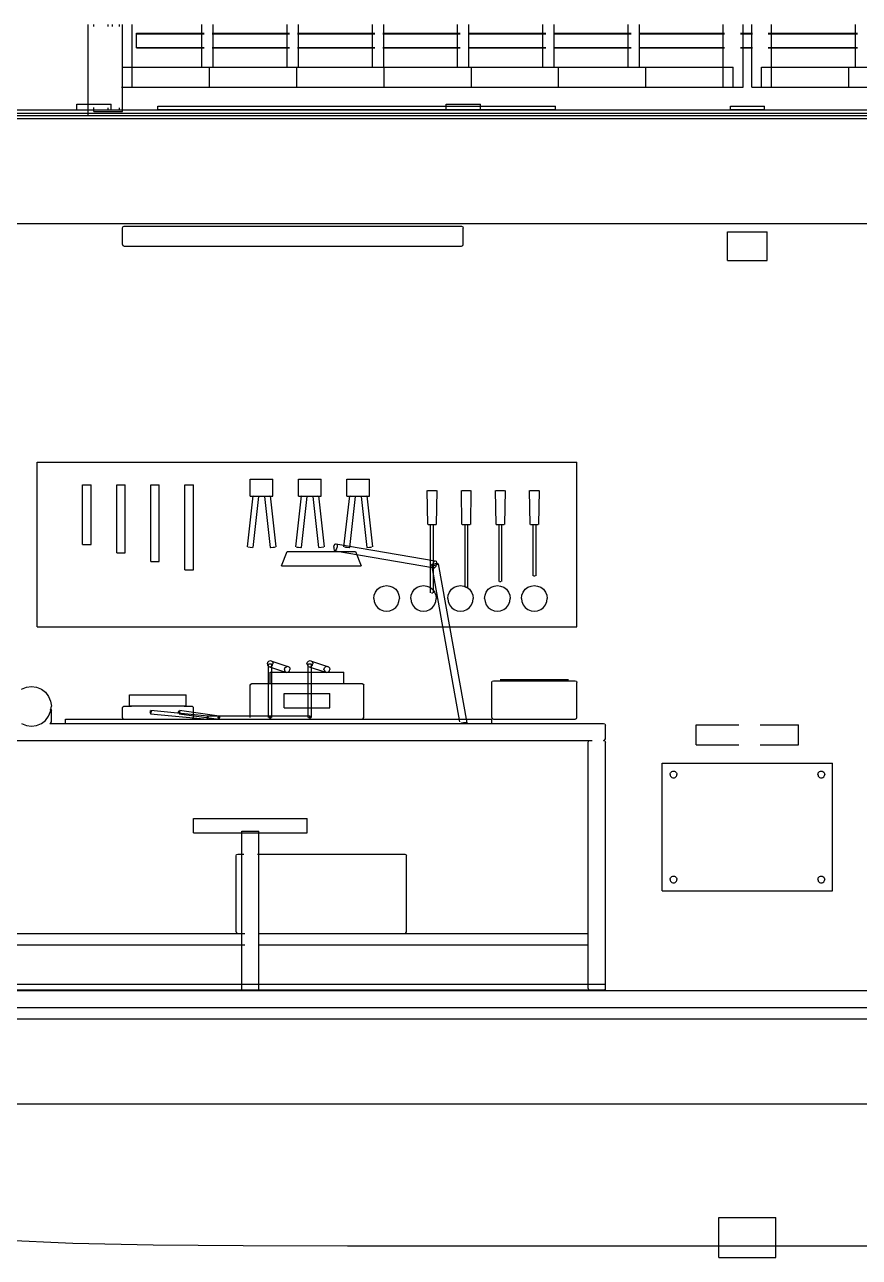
# Model space of a CAD drawing. Extents: x 5 to 836, y 5 to 589.
# Drawn here: x 624.1 to 682.9, y 129.2 to 216 of the extents above; entities that cross this region are included whole.
import ezdxf

# ---------------------------------------------------------------- set-up
doc = ezdxf.new("R2010")
doc.units = 0
doc.linetypes.add('DASHED', pattern=[4.5, 3, -1.5])
for name, color, linetype in [('CUT', 7, 'CONTINUOUS'), ('DETAIL', 8, 'CONTINUOUS'), ('MARKING', 4, 'DASHED'), ('OUTLINE', 7, 'CONTINUOUS')]:
    doc.layers.add(name, color=color, linetype=linetype)

msp = doc.modelspace()

# ---------------------------------------------------------------- linework, layer by layer
at = {"layer": 'CUT'}
for p, q in [((673.8, 210.02), (673.8, 210.26)), ((673.8, 210.26), (676.2, 210.26)), ((676.2, 210.02), (676.2, 210.26)), ((592.4, 210), (757.6, 210)), ((595.4, 209.76), (754.6, 209.76)), ((595.4, 209.6), (754.6, 209.6)), ((595.4, 209.4), (754.6, 209.4)), ((673.8, 210.02), (676.2, 210.02)), ((594.2, 202), (755.8, 202)), ((595.4, 148), (754.6, 148)), ((595.4, 146.8), (754.6, 146.8)), ((673, 129.2), (673, 132)), ((673, 132), (677, 132)), ((677, 129.2), (677, 132)), ((622.34, 130.44), (627.5, 130.21)), ((627.5, 130.21), (633.17, 130.09)), ((633.17, 130.09), (639.5, 130.03)), ((639.5, 130.03), (646.84, 130.01)), ((646.84, 130.01), (656.05, 130)), ((656.05, 130), (693.95, 130)), ((673, 129.2), (677, 129.2))]:
    msp.add_line(p, q, dxfattribs=at)
at = {"layer": 'DETAIL'}
for p, q in [((628.6, 209.65), (628.6, 216)), ((629, 215.86), (629, 216)), ((630, 215.86), (630, 216)), ((630.3, 215.86), (630.3, 216)), ((630.8, 215.86), (630.8, 216)), ((631, 209.89), (631, 216)), ((631.7, 211.6), (631.7, 216)), ((632, 214.36), (632, 215.39)), ((632, 215.39), (636.75, 215.39)), ((632, 215.35), (636.75, 215.35)), ((636.6, 213), (636.6, 216)), ((637.31, 215.39), (642.77, 215.39)), ((637.31, 215.35), (642.77, 215.35)), ((637.4, 213), (637.4, 216)), ((642.6, 213), (642.6, 216)), ((643.33, 215.39), (648.78, 215.39)), ((643.33, 215.35), (648.78, 215.35)), ((643.4, 213), (643.4, 216)), ((648.6, 213), (648.6, 216)), ((649.34, 215.39), (654.79, 215.39)), ((649.34, 215.35), (654.79, 215.35)), ((649.4, 213), (649.4, 216)), ((654.6, 213), (654.6, 216)), ((655.35, 215.39), (660.81, 215.39)), ((655.35, 215.35), (660.81, 215.35)), ((655.4, 213), (655.4, 216)), ((660.6, 213), (660.6, 216)), ((661.37, 215.39), (666.82, 215.39)), ((661.37, 215.35), (666.82, 215.35)), ((661.4, 213), (661.4, 216)), ((666.6, 213), (666.6, 216)), ((667.38, 215.39), (673.39, 215.39)), ((667.38, 215.35), (673.39, 215.35)), ((667.4, 213), (667.4, 216)), ((673.3, 211.6), (673.3, 216)), ((674.51, 215.39), (675.35, 215.39)), ((674.51, 215.35), (675.35, 215.35)), ((674.7, 211.6), (674.7, 216)), ((675.3, 211.6), (675.3, 216)), ((676.47, 215.39), (682.76, 215.39)), ((676.47, 215.35), (682.76, 215.35)), ((676.7, 211.6), (676.7, 216)), ((682.6, 213), (682.6, 216)), ((632, 214.4), (636.75, 214.4)), ((637.31, 214.4), (642.77, 214.4)), ((643.33, 214.4), (648.78, 214.4)), ((649.34, 214.4), (654.79, 214.4)), ((655.35, 214.4), (660.81, 214.4)), ((661.37, 214.4), (666.82, 214.4)), ((667.38, 214.4), (673.39, 214.4)), ((674.51, 214.4), (675.35, 214.4)), ((676.47, 214.4), (682.76, 214.4)), ((632, 214.36), (636.75, 214.36)), ((637.31, 214.36), (642.77, 214.36)), ((643.33, 214.36), (648.78, 214.36)), ((649.34, 214.36), (654.79, 214.36)), ((655.35, 214.36), (660.81, 214.36)), ((661.37, 214.36), (666.82, 214.36)), ((667.38, 214.36), (673.39, 214.36)), ((674.51, 214.36), (675.35, 214.36)), ((676.47, 214.36), (682.76, 214.36)), ((631, 213), (674, 213)), ((637.14, 211.6), (637.14, 213)), ((643.29, 211.6), (643.29, 213)), ((649.43, 211.6), (649.43, 213)), ((655.57, 211.6), (655.57, 213)), ((661.71, 211.6), (661.71, 213)), ((667.86, 211.6), (667.86, 213)), ((674, 211.6), (674, 213)), ((676, 213), (719, 213)), ((676, 211.6), (676, 213)), ((682.14, 211.6), (682.14, 213)), ((630.94, 211.6), (674.7, 211.6)), ((675.3, 211.6), (719.19, 211.6)), ((627.8, 210.4), (630.2, 210.4)), ((629, 209.89), (629, 210.17)), ((630, 210), (630, 210.14)), ((630.8, 210), (630.8, 210.14)), ((633.5, 210.26), (661.5, 210.26)), ((633.5, 210.02), (633.5, 210.26)), ((653.8, 210.4), (656.2, 210.4)), ((661.5, 210.02), (661.5, 210.26)), ((673.8, 210.02), (673.8, 210.26)), ((673.8, 210.26), (676.2, 210.26)), ((676.2, 210.02), (676.2, 210.26)), ((592.4, 210), (631, 210)), ((595.4, 209.6), (754.6, 209.6)), ((629, 209.89), (631, 209.89)), ((633.5, 210.02), (661.5, 210.02)), ((653.8, 210), (656.2, 210)), ((673.8, 210.02), (676.2, 210.02)), ((594.2, 202), (755.8, 202)), ((673.6, 201.4), (676.4, 201.4)), ((673.6, 199.4), (676.4, 199.4)), ((625, 185.2), (663, 185.2)), ((625, 173.6), (625, 185.2)), ((663, 173.6), (663, 185.2)), ((628.2, 183.6), (628.8, 183.6)), ((628.2, 179.4), (628.2, 183.6)), ((628.8, 179.4), (628.8, 183.6)), ((630.6, 183.6), (631.2, 183.6)), ((630.6, 178.8), (630.6, 183.6)), ((631.2, 178.8), (631.2, 183.6)), ((633, 183.6), (633.6, 183.6)), ((633, 178.2), (633, 183.6)), ((633.6, 178.2), (633.6, 183.6)), ((635.4, 183.6), (636, 183.6)), ((635.4, 177.6), (635.4, 183.6)), ((636, 177.6), (636, 183.6)), ((640, 184), (641.6, 184)), ((640, 182.8), (640, 184)), ((641.6, 182.8), (641.6, 184)), ((643.4, 184), (645, 184)), ((643.4, 182.8), (643.4, 184)), ((645, 182.8), (645, 184)), ((646.8, 184), (648.4, 184)), ((646.8, 182.8), (646.8, 184)), ((648.4, 182.8), (648.4, 184)), ((652.49, 183.2), (653.11, 183.2)), ((654.89, 183.2), (655.51, 183.2)), ((657.29, 183.2), (657.91, 183.2)), ((659.69, 183.2), (660.31, 183.2)), ((640, 182.8), (641.6, 182.8)), ((640.23, 182.82), (640.57, 182.78)), ((641.03, 182.78), (641.37, 182.82)), ((643.4, 182.8), (645, 182.8)), ((643.63, 182.82), (643.97, 182.78)), ((644.43, 182.78), (644.77, 182.82)), ((646.8, 182.8), (648.4, 182.8)), ((647.03, 182.82), (647.37, 182.78)), ((647.83, 182.78), (648.17, 182.82)), ((652.52, 180.8), (653.08, 180.8)), ((654.92, 180.8), (655.48, 180.8)), ((657.32, 180.8), (657.88, 180.8)), ((659.72, 180.8), (660.28, 180.8)), ((628.2, 179.4), (628.8, 179.4)), ((639.83, 179.22), (640.17, 179.18)), ((641.43, 179.18), (641.77, 179.22)), ((642.6, 178.9), (647.4, 178.9)), ((643.23, 179.22), (643.57, 179.18)), ((644.83, 179.18), (645.17, 179.22)), ((645.88, 179.2), (645.91, 179.32)), ((645.88, 179.2), (645.88, 179.08)), ((645.88, 179.08), (645.91, 178.99)), ((645.91, 179.32), (645.97, 179.41)), ((645.91, 178.99), (645.97, 178.96)), ((645.97, 179.41), (646.03, 179.44)), ((645.97, 178.96), (646.03, 178.99)), ((646.03, 179.44), (646.09, 179.41)), ((646.03, 178.99), (646.09, 179.08)), ((646.09, 179.41), (646.12, 179.32)), ((646.09, 179.08), (646.12, 179.2)), ((646.12, 179.32), (646.12, 179.2)), ((646.63, 179.22), (646.97, 179.18)), ((648.23, 179.18), (648.57, 179.22)), ((630.6, 178.8), (631.2, 178.8)), ((633, 178.2), (633.6, 178.2)), ((652.76, 177.96), (652.8, 178)), ((652.8, 178), (652.89, 178.04)), ((652.88, 178), (652.91, 178.12)), ((652.88, 178), (652.88, 177.88)), ((652.89, 178.04), (653.01, 178.06)), ((652.91, 178.12), (652.97, 178.21)), ((652.97, 178.21), (653.03, 178.24)), ((652.99, 177.94), (653.11, 177.96)), ((653.01, 178.06), (653.13, 178.07)), ((653.03, 178.24), (653.09, 178.21)), ((653.09, 178.21), (653.12, 178.12)), ((653.09, 177.88), (653.12, 178)), ((653.11, 177.96), (653.2, 178)), ((653.12, 178.12), (653.12, 178)), ((653.13, 178.07), (653.21, 178.06)), ((653.2, 178), (653.24, 178.04)), ((635.4, 177.6), (636, 177.6)), ((642.2, 177.9), (647.8, 177.9)), ((652.79, 177.94), (652.87, 177.93)), ((652.87, 177.93), (652.99, 177.94)), ((652.88, 177.88), (652.91, 177.79)), ((652.91, 177.79), (652.97, 177.76)), ((652.97, 177.76), (653.03, 177.79)), ((653.03, 177.79), (653.09, 177.88)), ((659.95, 177.2), (660.05, 177.2)), ((648.82, 176.05), (648.96, 176.24)), ((648.96, 176.24), (649.15, 176.38)), ((649.15, 176.38), (649.37, 176.47)), ((649.37, 176.47), (649.6, 176.5)), ((649.6, 176.5), (649.83, 176.47)), ((649.83, 176.47), (650.05, 176.38)), ((650.05, 176.38), (650.24, 176.24)), ((650.24, 176.24), (650.38, 176.05)), ((651.42, 176.05), (651.56, 176.24)), ((651.56, 176.24), (651.75, 176.38)), ((651.75, 176.38), (651.97, 176.47)), ((651.97, 176.47), (652.2, 176.5)), ((652.2, 176.5), (652.43, 176.47)), ((652.43, 176.47), (652.65, 176.38)), ((652.65, 176.38), (652.84, 176.24)), ((652.84, 176.24), (652.98, 176.05)), ((654.02, 176.05), (654.16, 176.24)), ((654.16, 176.24), (654.35, 176.38)), ((654.35, 176.38), (654.57, 176.47)), ((654.57, 176.47), (654.8, 176.5)), ((654.8, 176.5), (655.03, 176.47)), ((655.03, 176.47), (655.25, 176.38)), ((655.15, 176.4), (655.25, 176.4)), ((655.25, 176.38), (655.44, 176.24)), ((655.44, 176.24), (655.58, 176.05)), ((656.62, 176.05), (656.76, 176.24)), ((656.76, 176.24), (656.95, 176.38)), ((656.95, 176.38), (657.17, 176.47)), ((657.17, 176.47), (657.4, 176.5)), ((657.4, 176.5), (657.63, 176.47)), ((657.55, 176.8), (657.65, 176.8)), ((657.63, 176.47), (657.85, 176.38)), ((657.85, 176.38), (658.04, 176.24)), ((658.04, 176.24), (658.18, 176.05)), ((659.22, 176.05), (659.36, 176.24)), ((659.36, 176.24), (659.55, 176.38)), ((659.55, 176.38), (659.77, 176.47)), ((659.77, 176.47), (660, 176.5)), ((660, 176.5), (660.23, 176.47)), ((660.23, 176.47), (660.45, 176.38)), ((660.45, 176.38), (660.64, 176.24)), ((660.64, 176.24), (660.78, 176.05)), ((648.7, 175.6), (648.73, 175.83)), ((648.7, 175.6), (648.73, 175.37)), ((648.73, 175.83), (648.82, 176.05)), ((648.73, 175.37), (648.82, 175.15)), ((650.38, 176.05), (650.47, 175.83)), ((650.38, 175.15), (650.47, 175.37)), ((650.47, 175.83), (650.5, 175.6)), ((650.47, 175.37), (650.5, 175.6)), ((651.3, 175.6), (651.33, 175.83)), ((651.3, 175.6), (651.33, 175.37)), ((651.33, 175.83), (651.42, 176.05)), ((651.33, 175.37), (651.42, 175.15)), ((652.75, 176), (652.85, 176)), ((652.98, 176.05), (653.07, 175.83)), ((652.98, 175.15), (653.07, 175.37)), ((653.07, 175.83), (653.1, 175.6)), ((653.07, 175.37), (653.1, 175.6)), ((653.9, 175.6), (653.93, 175.83)), ((653.9, 175.6), (653.93, 175.37)), ((653.93, 175.83), (654.02, 176.05)), ((653.93, 175.37), (654.02, 175.15)), ((655.58, 176.05), (655.67, 175.83)), ((655.58, 175.15), (655.67, 175.37)), ((655.67, 175.83), (655.7, 175.6)), ((655.67, 175.37), (655.7, 175.6)), ((656.5, 175.6), (656.53, 175.83)), ((656.5, 175.6), (656.53, 175.37)), ((656.53, 175.83), (656.62, 176.05)), ((656.53, 175.37), (656.62, 175.15)), ((658.18, 176.05), (658.27, 175.83)), ((658.18, 175.15), (658.27, 175.37)), ((658.27, 175.83), (658.3, 175.6)), ((658.27, 175.37), (658.3, 175.6)), ((659.1, 175.6), (659.13, 175.83)), ((659.1, 175.6), (659.13, 175.37)), ((659.13, 175.83), (659.22, 176.05)), ((659.13, 175.37), (659.22, 175.15)), ((660.78, 176.05), (660.87, 175.83)), ((660.78, 175.15), (660.87, 175.37)), ((660.87, 175.83), (660.9, 175.6)), ((660.87, 175.37), (660.9, 175.6)), ((648.82, 175.15), (648.96, 174.96)), ((648.96, 174.96), (649.15, 174.82)), ((649.15, 174.82), (649.37, 174.73)), ((649.37, 174.73), (649.6, 174.7)), ((649.6, 174.7), (649.83, 174.73)), ((649.83, 174.73), (650.05, 174.82)), ((650.05, 174.82), (650.24, 174.96)), ((650.24, 174.96), (650.38, 175.15)), ((651.42, 175.15), (651.56, 174.96)), ((651.56, 174.96), (651.75, 174.82)), ((651.75, 174.82), (651.97, 174.73)), ((651.97, 174.73), (652.2, 174.7)), ((652.2, 174.7), (652.43, 174.73)), ((652.43, 174.73), (652.65, 174.82)), ((652.65, 174.82), (652.84, 174.96)), ((652.84, 174.96), (652.98, 175.15)), ((654.02, 175.15), (654.16, 174.96)), ((654.16, 174.96), (654.35, 174.82)), ((654.35, 174.82), (654.57, 174.73)), ((654.57, 174.73), (654.8, 174.7)), ((654.8, 174.7), (655.03, 174.73)), ((655.03, 174.73), (655.25, 174.82)), ((655.25, 174.82), (655.44, 174.96)), ((655.44, 174.96), (655.58, 175.15)), ((656.62, 175.15), (656.76, 174.96)), ((656.76, 174.96), (656.95, 174.82)), ((656.95, 174.82), (657.17, 174.73)), ((657.17, 174.73), (657.4, 174.7)), ((657.4, 174.7), (657.63, 174.73)), ((657.63, 174.73), (657.85, 174.82)), ((657.85, 174.82), (658.04, 174.96)), ((658.04, 174.96), (658.18, 175.15)), ((659.22, 175.15), (659.36, 174.96)), ((659.36, 174.96), (659.55, 174.82)), ((659.55, 174.82), (659.77, 174.73)), ((659.77, 174.73), (660, 174.7)), ((660, 174.7), (660.23, 174.73)), ((660.23, 174.73), (660.45, 174.82)), ((660.45, 174.82), (660.64, 174.96)), ((660.64, 174.96), (660.78, 175.15)), ((625, 173.6), (663, 173.6)), ((641.21, 171), (641.24, 171.11)), ((641.21, 171), (641.22, 170.89)), ((641.24, 171.11), (641.32, 171.19)), ((641.3, 171), (641.5, 171)), ((641.32, 171.19), (641.42, 171.22)), ((641.42, 171.22), (641.51, 171.19)), ((641.51, 171.19), (641.58, 171.11)), ((641.56, 170.89), (641.59, 171)), ((641.58, 171.11), (641.59, 171)), ((643.99, 171), (644.02, 171.11)), ((643.99, 171), (644.02, 170.89)), ((644.02, 171.11), (644.1, 171.19)), ((644.1, 171.19), (644.21, 171.22)), ((644.1, 171), (644.3, 171)), ((644.21, 171.22), (644.31, 171.19)), ((644.31, 171.19), (644.38, 171.11)), ((644.38, 171.11), (644.41, 171)), ((644.38, 170.89), (644.41, 171)), ((641.22, 170.89), (641.29, 170.81)), ((641.29, 170.81), (641.38, 170.78)), ((641.38, 170.78), (641.48, 170.81)), ((641.4, 170.4), (646.6, 170.4)), ((641.4, 169.6), (641.4, 170.4)), ((641.48, 170.81), (641.56, 170.89)), ((642.41, 170.6), (642.44, 170.71)), ((642.41, 170.6), (642.42, 170.49)), ((642.42, 170.49), (642.49, 170.41)), ((642.44, 170.71), (642.52, 170.79)), ((642.49, 170.41), (642.58, 170.38)), ((642.52, 170.79), (642.62, 170.82)), ((642.58, 170.38), (642.68, 170.41)), ((642.62, 170.82), (642.71, 170.79)), ((642.68, 170.41), (642.76, 170.49)), ((642.71, 170.79), (642.78, 170.71)), ((642.76, 170.49), (642.79, 170.6)), ((642.78, 170.71), (642.79, 170.6)), ((644.02, 170.89), (644.09, 170.81)), ((644.09, 170.81), (644.19, 170.78)), ((644.19, 170.78), (644.3, 170.81)), ((644.3, 170.81), (644.38, 170.89)), ((645.19, 170.6), (645.22, 170.71)), ((645.19, 170.6), (645.22, 170.49)), ((645.22, 170.71), (645.3, 170.79)), ((645.22, 170.49), (645.29, 170.41)), ((645.29, 170.41), (645.39, 170.38)), ((645.3, 170.79), (645.41, 170.82)), ((645.39, 170.38), (645.5, 170.41)), ((645.41, 170.82), (645.51, 170.79)), ((645.5, 170.41), (645.58, 170.49)), ((645.51, 170.79), (645.58, 170.71)), ((645.58, 170.71), (645.61, 170.6)), ((645.58, 170.49), (645.61, 170.6)), ((646.6, 169.6), (646.6, 170.4)), ((623.9, 169.21), (624.24, 169.35)), ((624.24, 169.35), (624.6, 169.4)), ((624.6, 169.39), (624.96, 169.34)), ((624.96, 169.35), (625.3, 169.21)), ((641.4, 169.6), (646.6, 169.6)), ((625.3, 169.21), (625.59, 168.99)), ((625.59, 168.99), (625.81, 168.7)), ((625.81, 168.7), (625.95, 168.36)), ((625.81, 167.3), (625.95, 167.64)), ((625.95, 168.36), (626, 168)), ((625.95, 167.64), (626, 168)), ((632.96, 167.54), (632.97, 167.6)), ((632.96, 167.54), (632.97, 167.5)), ((632.97, 167.6), (632.98, 167.66)), ((632.98, 167.66), (632.99, 167.7)), ((633.01, 167.5), (633.02, 167.54)), ((633.02, 167.54), (633.03, 167.6)), ((633.03, 167.7), (633.04, 167.66)), ((633.03, 167.6), (633.04, 167.66)), ((634.95, 167.6), (634.97, 167.66)), ((634.95, 167.54), (634.95, 167.6)), ((634.95, 167.54), (634.96, 167.5)), ((634.97, 167.66), (634.99, 167.7)), ((635.01, 167.5), (635.03, 167.54)), ((635.03, 167.54), (635.05, 167.6)), ((635.04, 167.7), (635.05, 167.66)), ((635.05, 167.6), (635.05, 167.66)), ((623.9, 166.79), (624.24, 166.65)), ((624.96, 166.65), (625.3, 166.79)), ((625.3, 166.79), (625.59, 167.01)), ((625.59, 167.01), (625.81, 167.3)), ((627, 167.1), (657, 167.1)), ((627, 166.8), (627, 167.1)), ((627, 166.8), (657, 166.8)), ((636.96, 167.16), (636.97, 167.22)), ((636.96, 167.16), (636.97, 167.12)), ((636.97, 167.22), (636.98, 167.28)), ((636.98, 167.28), (636.99, 167.32)), ((636.98, 167.22), (636.99, 167.28)), ((636.98, 167.22), (636.99, 167.16)), ((636.99, 167.28), (636.99, 167.32)), ((636.99, 167.16), (636.99, 167.12)), ((637.01, 167.32), (637.01, 167.28)), ((637.01, 167.28), (637.02, 167.22)), ((637.01, 167.16), (637.02, 167.22)), ((637.01, 167.12), (637.02, 167.16)), ((637.01, 167.12), (637.01, 167.16)), ((637.02, 167.16), (637.03, 167.22)), ((637.03, 167.32), (637.04, 167.28)), ((637.03, 167.22), (637.04, 167.28)), ((637.75, 167.22), (637.77, 167.28)), ((637.75, 167.16), (637.75, 167.22)), ((637.75, 167.16), (637.76, 167.12)), ((637.77, 167.28), (637.79, 167.32)), ((637.77, 167.28), (637.78, 167.32)), ((637.77, 167.22), (637.77, 167.28)), ((637.77, 167.22), (637.77, 167.16)), ((637.77, 167.16), (637.78, 167.12)), ((637.81, 167.12), (637.83, 167.16)), ((637.82, 167.32), (637.83, 167.28)), ((637.82, 167.12), (637.83, 167.16)), ((637.83, 167.28), (637.83, 167.22)), ((637.83, 167.16), (637.85, 167.22)), ((637.83, 167.16), (637.83, 167.22)), ((637.84, 167.32), (637.85, 167.28)), ((637.85, 167.22), (637.85, 167.28)), ((641.3, 167.22), (641.5, 167.22)), ((641.37, 167.28), (641.38, 167.32)), ((641.37, 167.22), (641.37, 167.28)), ((641.37, 167.22), (641.37, 167.16)), ((641.37, 167.16), (641.38, 167.12)), ((641.42, 167.32), (641.43, 167.28)), ((641.42, 167.12), (641.43, 167.16)), ((641.43, 167.28), (641.43, 167.22)), ((641.43, 167.16), (641.43, 167.22)), ((644.1, 167.22), (644.3, 167.22)), ((644.18, 167.22), (644.19, 167.28)), ((644.18, 167.22), (644.19, 167.16)), ((644.19, 167.28), (644.19, 167.32)), ((644.19, 167.16), (644.19, 167.12)), ((644.21, 167.32), (644.21, 167.28)), ((644.21, 167.28), (644.22, 167.22)), ((644.21, 167.16), (644.22, 167.22)), ((644.21, 167.12), (644.21, 167.16)), ((654.8, 166.8), (654.89, 166.84)), ((654.89, 166.84), (655.01, 166.86)), ((655.01, 166.86), (655.13, 166.87)), ((655.13, 166.87), (655.21, 166.86)), ((655.2, 166.8), (655.24, 166.84)), ((657, 166.8), (657, 167.1)), ((624.24, 166.65), (624.6, 166.6)), ((624.6, 166.6), (624.96, 166.65)), ((669, 164), (681, 164)), ((669, 155), (669, 164)), ((669.56, 163.2), (669.57, 163.26)), ((669.56, 163.2), (669.57, 163.14)), ((669.57, 163.26), (669.59, 163.32)), ((669.59, 163.32), (669.63, 163.37)), ((669.63, 163.37), (669.68, 163.41)), ((669.68, 163.41), (669.74, 163.43)), ((669.74, 163.43), (669.8, 163.44)), ((669.8, 163.44), (669.86, 163.43)), ((669.86, 163.43), (669.92, 163.41)), ((669.92, 163.41), (669.97, 163.37)), ((669.97, 163.37), (670.01, 163.32)), ((670.01, 163.32), (670.03, 163.26)), ((670.03, 163.26), (670.04, 163.2)), ((670.03, 163.14), (670.04, 163.2)), ((679.96, 163.2), (679.97, 163.26)), ((679.96, 163.2), (679.97, 163.14)), ((679.97, 163.26), (679.99, 163.32)), ((679.99, 163.32), (680.03, 163.37)), ((680.03, 163.37), (680.08, 163.41)), ((680.08, 163.41), (680.14, 163.43)), ((680.14, 163.43), (680.2, 163.44)), ((680.2, 163.44), (680.26, 163.43)), ((680.26, 163.43), (680.32, 163.41)), ((680.32, 163.41), (680.37, 163.37)), ((680.37, 163.37), (680.41, 163.32)), ((680.41, 163.32), (680.43, 163.26)), ((680.43, 163.26), (680.44, 163.2)), ((680.43, 163.14), (680.44, 163.2)), ((681, 155), (681, 164)), ((669.57, 163.14), (669.59, 163.08)), ((669.59, 163.08), (669.63, 163.03)), ((669.63, 163.03), (669.68, 162.99)), ((669.68, 162.99), (669.74, 162.97)), ((669.74, 162.97), (669.8, 162.96)), ((669.8, 162.96), (669.86, 162.97)), ((669.86, 162.97), (669.92, 162.99)), ((669.92, 162.99), (669.97, 163.03)), ((669.97, 163.03), (670.01, 163.08)), ((670.01, 163.08), (670.03, 163.14)), ((679.97, 163.14), (679.99, 163.08)), ((679.99, 163.08), (680.03, 163.03)), ((680.03, 163.03), (680.08, 162.99)), ((680.08, 162.99), (680.14, 162.97)), ((680.14, 162.97), (680.2, 162.96)), ((680.2, 162.96), (680.26, 162.97)), ((680.26, 162.97), (680.32, 162.99)), ((680.32, 162.99), (680.37, 163.03)), ((680.37, 163.03), (680.41, 163.08)), ((680.41, 163.08), (680.43, 163.14)), ((636, 160.1), (644, 160.1)), ((636, 159.1), (644, 159.1)), ((639.4, 159.2), (640.6, 159.2)), ((669.56, 155.8), (669.57, 155.86)), ((669.56, 155.8), (669.57, 155.74)), ((669.57, 155.86), (669.59, 155.92)), ((669.57, 155.74), (669.59, 155.68)), ((669.59, 155.92), (669.63, 155.97)), ((669.59, 155.68), (669.63, 155.63)), ((669.63, 155.97), (669.68, 156.01)), ((669.63, 155.63), (669.68, 155.59)), ((669.68, 156.01), (669.74, 156.03)), ((669.68, 155.59), (669.74, 155.57)), ((669.74, 156.03), (669.8, 156.04)), ((669.74, 155.57), (669.8, 155.56)), ((669.8, 156.04), (669.86, 156.03)), ((669.8, 155.56), (669.86, 155.57)), ((669.86, 156.03), (669.92, 156.01)), ((669.86, 155.57), (669.92, 155.59)), ((669.92, 156.01), (669.97, 155.97)), ((669.92, 155.59), (669.97, 155.63)), ((669.97, 155.97), (670.01, 155.92)), ((669.97, 155.63), (670.01, 155.68)), ((670.01, 155.92), (670.03, 155.86)), ((670.01, 155.68), (670.03, 155.74)), ((670.03, 155.86), (670.04, 155.8)), ((670.03, 155.74), (670.04, 155.8)), ((679.96, 155.8), (679.97, 155.86)), ((679.96, 155.8), (679.97, 155.74)), ((679.97, 155.86), (679.99, 155.92)), ((679.97, 155.74), (679.99, 155.68)), ((679.99, 155.92), (680.03, 155.97)), ((679.99, 155.68), (680.03, 155.63)), ((680.03, 155.97), (680.08, 156.01)), ((680.03, 155.63), (680.08, 155.59)), ((680.08, 156.01), (680.14, 156.03)), ((680.08, 155.59), (680.14, 155.57)), ((680.14, 156.03), (680.2, 156.04)), ((680.14, 155.57), (680.2, 155.56)), ((680.2, 156.04), (680.26, 156.03)), ((680.2, 155.56), (680.26, 155.57)), ((680.26, 156.03), (680.32, 156.01)), ((680.26, 155.57), (680.32, 155.59)), ((680.32, 156.01), (680.37, 155.97)), ((680.32, 155.59), (680.37, 155.63)), ((680.37, 155.97), (680.41, 155.92)), ((680.37, 155.63), (680.41, 155.68)), ((680.41, 155.92), (680.43, 155.86)), ((680.41, 155.68), (680.43, 155.74)), ((680.43, 155.86), (680.44, 155.8)), ((680.43, 155.74), (680.44, 155.8)), ((669, 155), (681, 155)), ((614.6, 152), (639.62, 152)), ((640.6, 152), (663.8, 152)), ((663.8, 151.2), (663.8, 152)), ((614.6, 151.2), (639.62, 151.2)), ((640.6, 151.2), (663.8, 151.2)), ((597, 148.44), (665, 148.44)), ((665, 148.04), (665, 148.44)), ((595.4, 148), (754.6, 148)), ((597, 148.04), (665, 148.04)), ((595.4, 146.8), (754.6, 146.8)), ((594.73, 146), (755.13, 146)), ((673, 129.2), (673, 132)), ((673, 132), (677, 132)), ((677, 129.2), (677, 132)), ((673, 129.2), (677, 129.2))]:
    msp.add_line(p, q, dxfattribs=at)
at = {"layer": 'MARKING'}
for p, q in [((595.4, 209.76), (754.6, 209.76)), ((595.4, 209.4), (754.6, 209.4)), ((671.4, 165.3), (671.4, 166.7)), ((671.4, 166.7), (678.6, 166.7)), ((678.6, 165.3), (678.6, 166.7)), ((671.4, 165.3), (678.6, 165.3))]:
    msp.add_line(p, q, dxfattribs=at)
at = {"layer": 'OUTLINE'}
for p, q in [((627.8, 210), (627.8, 210.4)), ((630.2, 210), (630.2, 210.4)), ((653.8, 210), (653.8, 210.4)), ((656.2, 210), (656.2, 210.4)), ((598.8, 210), (628.75, 210)), ((631, 201.68), (631.04, 201.76)), ((631, 200.52), (631, 201.68)), ((631.04, 201.76), (631.12, 201.8)), ((631.12, 201.8), (654.88, 201.8)), ((654.88, 201.8), (654.96, 201.76)), ((654.96, 201.76), (655, 201.68)), ((655, 200.52), (655, 201.68)), ((673.6, 199.4), (673.6, 201.4)), ((676.4, 199.4), (676.4, 201.4)), ((631, 200.52), (631.04, 200.44)), ((654.96, 200.44), (655, 200.52)), ((631.04, 200.44), (631.12, 200.4)), ((631.12, 200.4), (654.88, 200.4)), ((654.88, 200.4), (654.96, 200.44)), ((652.44, 183.2), (652.48, 180.8)), ((653.12, 180.8), (653.16, 183.2)), ((654.84, 183.2), (654.88, 180.8)), ((655.52, 180.8), (655.56, 183.2)), ((657.24, 183.2), (657.28, 180.8)), ((657.92, 180.8), (657.96, 183.2)), ((659.64, 183.2), (659.68, 180.8)), ((660.32, 180.8), (660.36, 183.2)), ((639.8, 179.22), (640.2, 182.82)), ((640.2, 179.18), (640.6, 182.78)), ((640.23, 182.82), (640.57, 182.78)), ((641, 182.78), (641.4, 179.18)), ((641.03, 182.78), (641.37, 182.82)), ((641.4, 182.82), (641.8, 179.22)), ((643.2, 179.22), (643.6, 182.82)), ((643.6, 179.18), (644, 182.78)), ((643.63, 182.82), (643.97, 182.78)), ((644.4, 182.78), (644.8, 179.18)), ((644.43, 182.78), (644.77, 182.82)), ((644.8, 182.82), (645.2, 179.22)), ((646.6, 179.22), (647, 182.82)), ((647, 179.18), (647.4, 182.78)), ((647.03, 182.82), (647.37, 182.78)), ((647.8, 182.78), (648.2, 179.18)), ((647.83, 182.78), (648.17, 182.82)), ((648.2, 182.82), (648.6, 179.22)), ((652.7, 176), (652.7, 180.8)), ((652.9, 176), (652.9, 180.8)), ((655.1, 180.8), (655.1, 176.4)), ((655.3, 180.8), (655.3, 176.4)), ((657.5, 180.8), (657.5, 176.8)), ((657.7, 180.8), (657.7, 176.8)), ((659.9, 180.8), (659.9, 177.2)), ((660.1, 180.8), (660.1, 177.2)), ((641.4, 179.18), (641.7, 179.21)), ((642.2, 177.9), (642.6, 178.9)), ((643.3, 179.21), (643.6, 179.18)), ((645.97, 178.96), (652.97, 177.76)), ((646.03, 179.44), (653.03, 178.24)), ((646.7, 179.21), (647, 179.18)), ((647.4, 178.9), (647.8, 177.9)), ((648.2, 179.18), (648.5, 179.21)), ((652.76, 177.96), (654.74, 166.9)), ((653.24, 178.04), (655.24, 166.84)), ((641.28, 167.22), (641.28, 171)), ((641.51, 171.19), (642.71, 170.79)), ((641.52, 167.22), (641.52, 171)), ((644.08, 167.22), (644.08, 171)), ((644.31, 171.19), (645.51, 170.79)), ((644.32, 167.22), (644.32, 171)), ((641.29, 170.81), (642.49, 170.41)), ((644.09, 170.81), (645.29, 170.41)), ((640, 169.48), (640.04, 169.56)), ((640, 167.22), (640, 169.48)), ((640.04, 169.56), (640.12, 169.6)), ((640.12, 169.6), (641.37, 169.6)), ((646.49, 169.6), (647.88, 169.6)), ((647.88, 169.6), (647.96, 169.56)), ((647.96, 169.56), (648, 169.48)), ((648, 167.22), (648, 169.48)), ((657, 169.68), (657.04, 169.76)), ((657, 167.22), (657, 169.68)), ((657.04, 169.76), (657.12, 169.8)), ((657.12, 169.8), (662.88, 169.8)), ((657.6, 169.9), (662.4, 169.9)), ((662.88, 169.8), (662.96, 169.76)), ((662.96, 169.76), (663, 169.68)), ((663, 167.22), (663, 169.68)), ((631.5, 168.04), (631.5, 168.8)), ((631.5, 168.8), (635.5, 168.8)), ((635.5, 168.04), (635.5, 168.8)), ((642.4, 167.9), (642.4, 168.9)), ((642.4, 168.9), (645.6, 168.9)), ((645.6, 167.9), (645.6, 168.9)), ((625.9, 167.8), (625.97, 167.77)), ((625.97, 167.77), (626, 167.7)), ((626, 166.9), (626, 167.7)), ((631, 167.91), (631.03, 167.97)), ((631, 167.19), (631, 167.91)), ((631.03, 167.97), (631.09, 168)), ((631.09, 168), (631.64, 168)), ((631.5, 168.04), (635.5, 168.04)), ((633.01, 167.72), (637.01, 167.34)), ((635.01, 167.72), (637.81, 167.34)), ((635.36, 168), (635.91, 168)), ((635.91, 168), (635.97, 167.97)), ((635.97, 167.97), (636, 167.91)), ((636, 167.19), (636, 167.91)), ((642.4, 167.9), (645.6, 167.9)), ((625.9, 166.8), (625.97, 166.83)), ((625.9, 166.8), (627.16, 166.8)), ((625.97, 166.83), (626, 166.9)), ((631, 167.19), (631.03, 167.13)), ((631.03, 167.13), (631.09, 167.1)), ((631.09, 167.1), (631.23, 167.1)), ((632.99, 167.48), (636.99, 167.1)), ((634.99, 167.48), (637.79, 167.1)), ((635.77, 167.1), (635.91, 167.1)), ((635.91, 167.1), (635.97, 167.13)), ((635.97, 167.13), (636, 167.19)), ((637, 167.34), (644.2, 167.34)), ((637, 167.1), (644.2, 167.1)), ((647.74, 167.1), (647.88, 167.1)), ((647.88, 167.1), (647.96, 167.14)), ((647.96, 167.14), (648, 167.22)), ((656.92, 166.8), (664.88, 166.8)), ((657, 167.22), (657.04, 167.14)), ((657.04, 167.14), (657.12, 167.1)), ((657.12, 167.1), (662.88, 167.1)), ((662.88, 167.1), (662.96, 167.14)), ((662.96, 167.14), (663, 167.22)), ((664.88, 166.8), (664.96, 166.76)), ((664.96, 166.76), (665, 166.68)), ((665, 165.72), (665, 166.68)), ((614.58, 165.6), (664.06, 165.6)), ((663.8, 165.48), (663.84, 165.56)), ((663.8, 151.9), (663.8, 165.48)), ((663.84, 165.56), (663.92, 165.6)), ((664.88, 165.6), (664.96, 165.64)), ((664.88, 165.6), (664.96, 165.56)), ((664.96, 165.64), (665, 165.72)), ((664.96, 165.56), (665, 165.48)), ((665, 148.12), (665, 165.48)), ((636, 159.1), (636, 160.1)), ((644, 159.1), (644, 160.1)), ((639.4, 148), (639.4, 159.2)), ((640.6, 148), (640.6, 159.2)), ((639, 157.48), (639.04, 157.56)), ((639, 152.12), (639, 157.48)), ((639.04, 157.56), (639.12, 157.6)), ((639.12, 157.6), (639.54, 157.6)), ((640.52, 157.6), (650.88, 157.6)), ((650.88, 157.6), (650.96, 157.56)), ((650.96, 157.56), (651, 157.48)), ((651, 152.12), (651, 157.48)), ((639, 152.12), (639.04, 152.04)), ((639.04, 152.04), (639.12, 152)), ((639.12, 152), (639.26, 152)), ((650.88, 152), (650.96, 152.04)), ((650.96, 152.04), (651, 152.12)), ((663.8, 148.12), (663.8, 151.34)), ((663.8, 148.12), (663.84, 148.04)), ((663.84, 148.04), (663.92, 148)), ((663.92, 148), (664.88, 148)), ((664.88, 148), (664.96, 148.04)), ((664.96, 148.04), (665, 148.12)), ((609.93, 140), (738.96, 140)), ((639.5, 130.03), (646.84, 130.01)), ((646.84, 130.01), (656.05, 130)), ((656.05, 130), (693.95, 130))]:
    msp.add_line(p, q, dxfattribs=at)

doc.saveas('drawing.dxf')
